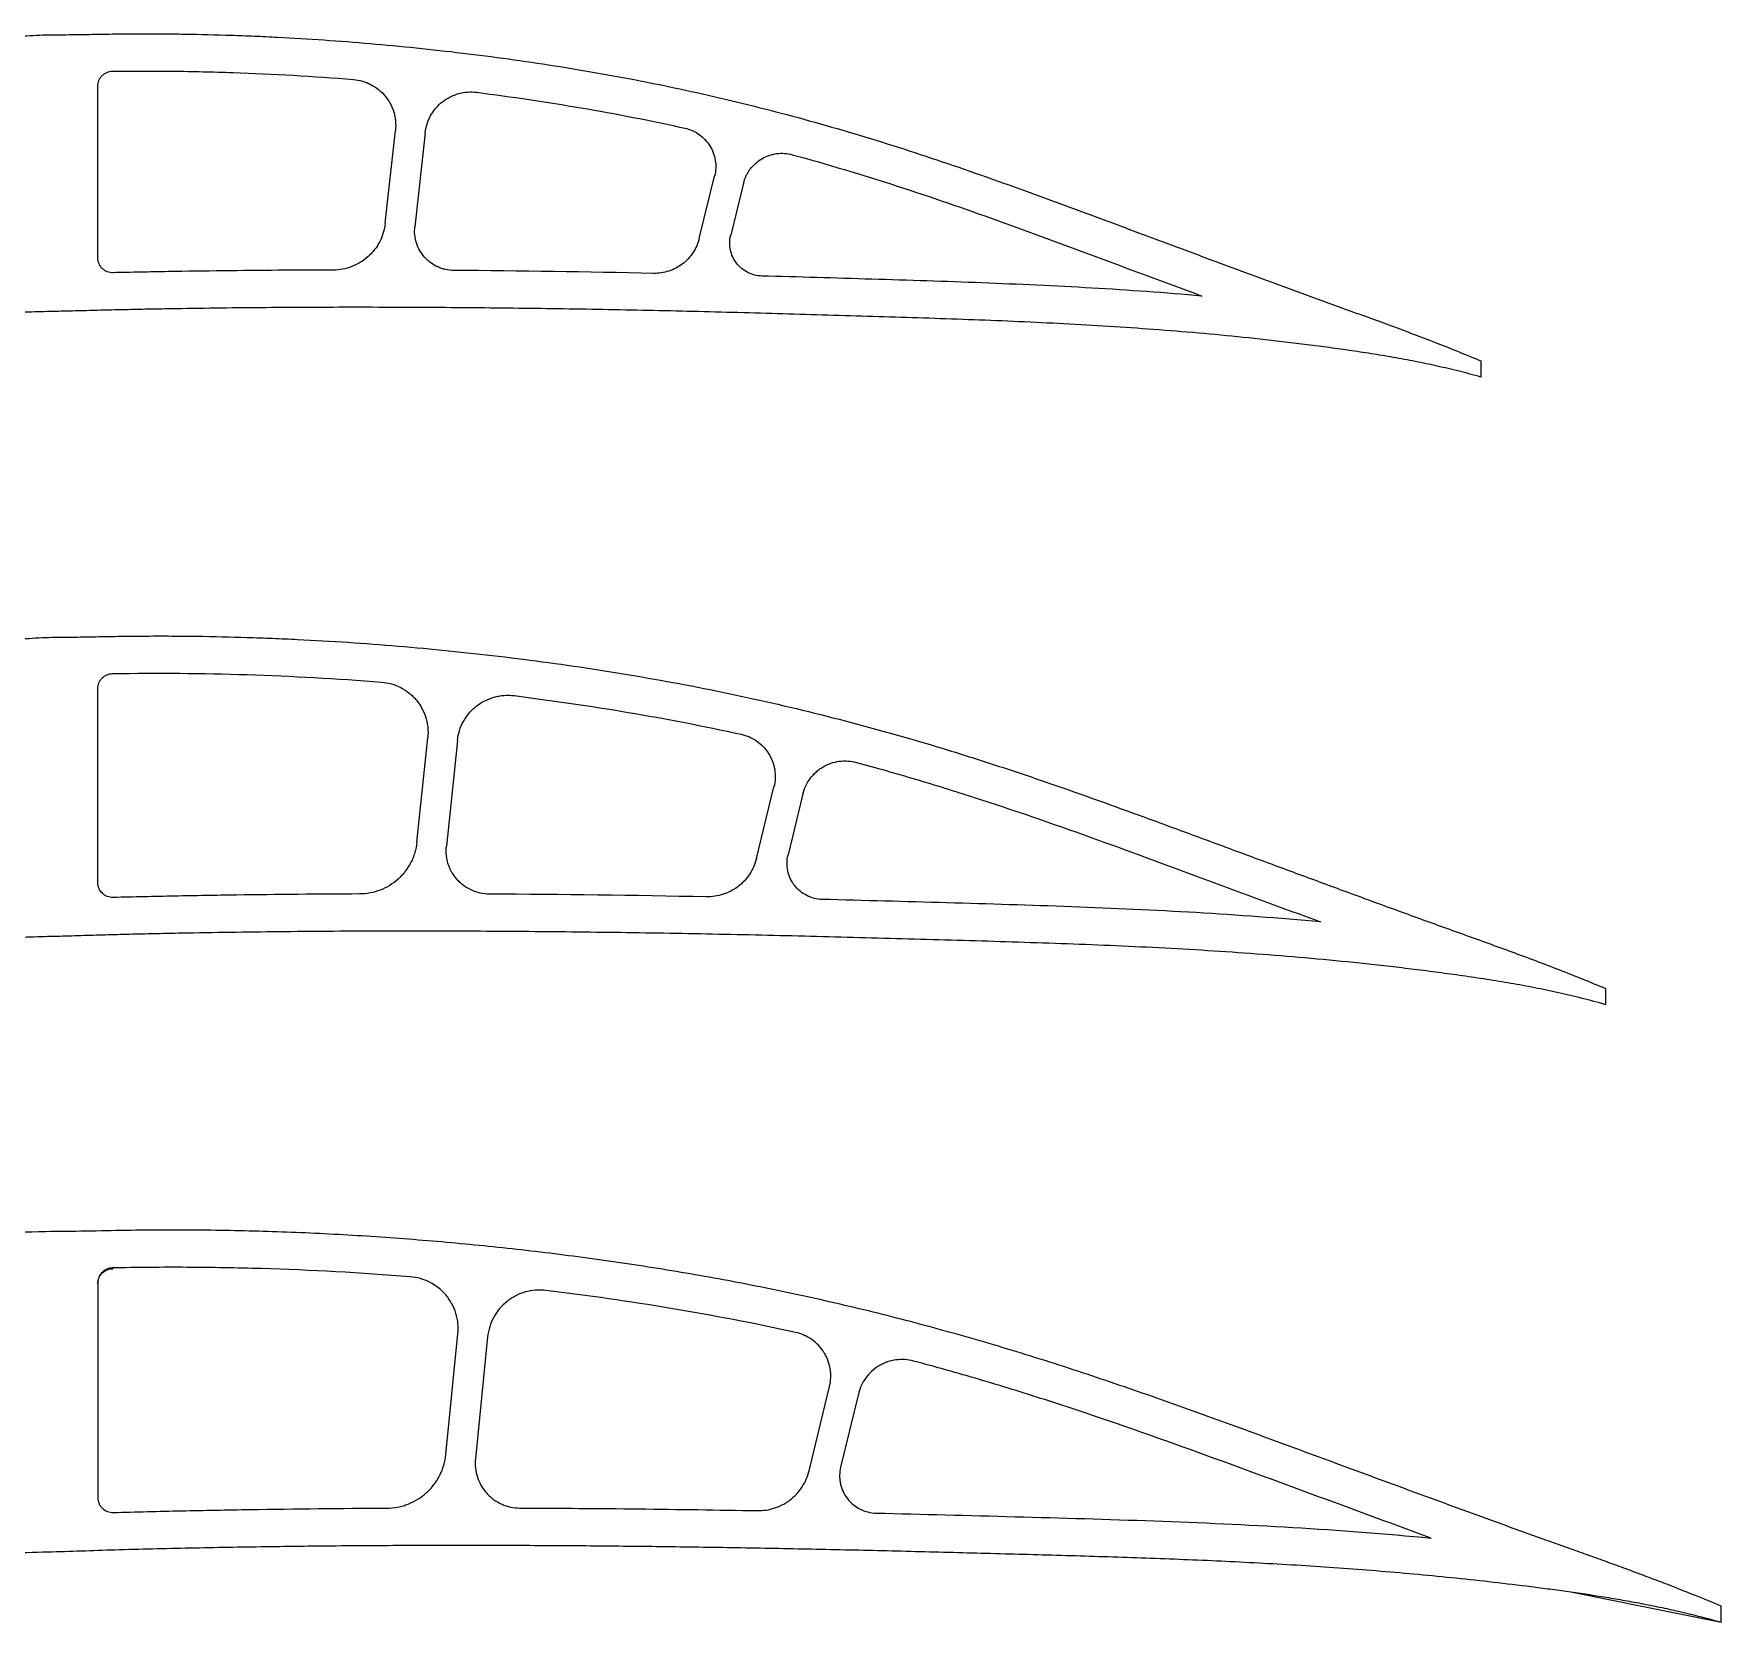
# Model space of a CAD drawing. Header units: millimetres. Extents: x -11497 to 404, y -3854 to 414.
# Drawn here: x -7043.7 to -6817.3, y -287 to -73.8 of the extents above; entities that cross this region are included whole.
import ezdxf

# ---------------------------------------------------------------- set-up
doc = ezdxf.new("R2010")
doc.units = ezdxf.units.MM

msp = doc.modelspace()

# ---------------------------------------------------------------- linework, layer by layer
at = {"color": 7, "linetype": 'Continuous', "lineweight": 25}
for p, q in [((-7035.0659, -103.8542), (-7035.0659, -80.8101)), ((-6996.5131, -99.2178), (-6995.1441, -86.7467)), ((-6991.1538, -87.092), (-6992.5359, -99.6737)), ((-6954.3896, -101.2519), (-6952.3213, -92.8801)), ((-6948.441, -93.8462), (-6950.1642, -100.8274)), ((-6849.5445, -117.681), (-6849.5431, -119.8539)), ((-7035.0659, -187.7033), (-7035.0659, -161.6603)), ((-6992.2697, -182.2929), (-6990.802, -168.2566)), ((-6986.8169, -168.6308), (-6988.302, -182.8275)), ((-6946.7034, -184.4528), (-6944.3527, -174.8443)), ((-6940.4698, -175.802), (-6942.4673, -183.9706)), ((-6832.7879, -201.9239), (-6832.7872, -204.0856)), ((-7035.0659, -241.4169), (-7035.0659, -270.2379)), ((-6988.373, -264.4497), (-6986.7481, -248.2775)), ((-6982.7684, -248.6796), (-6984.4112, -265.031)), ((-6939.6495, -266.6448), (-6936.9057, -255.3417)), ((-6933.0202, -256.2923), (-6935.4104, -266.1386)), ((-6837.2497, -282.9492), (-6817.2725, -286.9702)), ((-6817.2725, -286.9702), (-6817.2725, -284.8189))]:
    msp.add_line(p, q, dxfattribs=at)
for points, knots in [([(-6849.5431, -119.8539), (-6850.5022, -119.5647), (-6852.4449, -119.0695), (-6855.3694, -118.3716), (-6858.3144, -117.7583), (-6861.2719, -117.2081), (-6864.2405, -116.7157), (-6867.2166, -116.2681), (-6870.1983, -115.8544), (-6873.1843, -115.4676), (-6876.174, -115.106), (-6880.1646, -114.6548), (-6885.1609, -114.1505), (-6891.1666, -113.6333), (-6897.1802, -113.1927), (-6903.2004, -112.8263), (-6909.2254, -112.521), (-6915.2539, -112.2656), (-6921.2849, -112.0466), (-6927.3174, -111.8494), (-6935.362, -111.6024), (-6945.4192, -111.3056), (-6957.4892, -110.9963), (-6967.5475, -110.7936), (-6975.593, -110.6696), (-6981.6265, -110.5955), (-6987.6589, -110.5401), (-6993.69, -110.5066), (-6999.7196, -110.4926), (-7005.7473, -110.5011), (-7011.773, -110.5331), (-7017.7963, -110.5909), (-7022.8134, -110.6603), (-7026.8256, -110.7285), (-7029.8339, -110.7889), (-7032.3403, -110.8392), (-7034.3448, -110.8894), (-7036.3489, -110.9402), (-7038.8534, -111.008), (-7040.8569, -111.0523), (-7042.9791, -111.1013), (-7044.6595, -111.1458), (-7046.8994, -111.2111), (-7048.5791, -111.2656), (-7050.2583, -111.3292), (-7051.937, -111.4016), (-7053.6155, -111.4745), (-7055.8532, -111.5714), (-7058.6496, -111.7013), (-7062.0042, -111.8642), (-7065.3578, -112.0345), (-7069.8278, -112.2729), (-7074.2958, -112.5253), (-7078.7619, -112.7937), (-7082.1105, -113.0015), (-7085.4582, -113.2154), (-7088.805, -113.4358), (-7092.1511, -113.6615), (-7095.4965, -113.8908), (-7098.8412, -114.1241), (-7102.1855, -114.3577), (-7105.5298, -114.587), (-7108.8744, -114.8064), (-7112.2197, -115.0108), (-7115.0082, -115.1641), (-7117.2393, -115.2784), (-7118.9128, -115.3605), (-7120.5864, -115.4393), (-7122.2601, -115.5135), (-7123.9342, -115.5771), (-7125.6088, -115.6255), (-7127.2839, -115.6498), (-7128.9592, -115.6474), (-7130.634, -115.6095), (-7132.3078, -115.5394), (-7133.9791, -115.424), (-7135.6471, -115.2697), (-7137.3086, -115.0474), (-7138.6585, -114.6719), (-7139.6747, -114.2053), (-7140.2759, -113.8497), (-7140.7311, -113.5266), (-7141.1703, -113.182), (-7141.5782, -112.8), (-7141.8995, -112.4321), (-7142.0739, -112.2148), (-7142.197, -112.0458), (-7142.3104, -111.8702), (-7142.4114, -111.6871), (-7142.5024, -111.4989), (-7142.5962, -111.3127), (-7142.6818, -111.1231), (-7142.7419, -110.9236), (-7142.7892, -110.7208), (-7142.8246, -110.5149), (-7142.8504, -110.3076), (-7142.8714, -110.0293), (-7142.8757, -109.6798), (-7142.8354, -109.3325), (-7142.7895, -109.0579), (-7142.743, -108.854), (-7142.686, -108.6527), (-7142.5995, -108.3876), (-7142.4718, -108.0629), (-7142.2903, -107.6856), (-7142.022, -107.1959), (-7141.6399, -106.6112), (-7141.1354, -105.9427), (-7140.5961, -105.3015), (-7140.0334, -104.6812), (-7139.4531, -104.0774), (-7138.8633, -103.4826), (-7138.0688, -102.6981), (-7137.0528, -101.7407), (-7135.7988, -100.6299), (-7134.5073, -99.5629), (-7133.1853, -98.5341), (-7131.386, -97.2107), (-7129.0765, -95.6409), (-7126.2281, -93.8757), (-7123.3104, -92.2274), (-7120.3295, -90.696), (-7117.2928, -89.2784), (-7114.209, -87.9658), (-7111.0898, -86.7397), (-7107.9405, -85.5924), (-7104.7654, -84.5178), (-7101.5683, -83.5098), (-7098.3514, -82.5655), (-7095.1183, -81.6768), (-7091.8708, -80.841), (-7088.6099, -80.0574), (-7085.3365, -79.3253), (-7080.9568, -78.4172), (-7075.4565, -77.4042), (-7069.9276, -76.5503), (-7065.4909, -75.9544), (-7062.1572, -75.5518), (-7058.818, -75.1915), (-7055.4744, -74.8664), (-7052.1255, -74.594), (-7048.7746, -74.3374), (-7045.4217, -74.0984), (-7043.1845, -73.9759), (-7042.0659, -73.9295)], [0, 0, 0, 0, 0.00737426, 0.01474851, 0.02212277, 0.02949703, 0.03687129, 0.04424554, 0.0516198, 0.05899406, 0.06636831, 0.07374257, 0.08849108, 0.1032396, 0.11798811, 0.13273663, 0.14748514, 0.16223365, 0.17698217, 0.19173068, 0.2064792, 0.23597622, 0.26547325, 0.29497028, 0.3097188, 0.32446731, 0.33921582, 0.35396434, 0.36871285, 0.38346137, 0.39820988, 0.41295839, 0.42770691, 0.43508116, 0.44245542, 0.44982968, 0.45351681, 0.45720394, 0.46457819, 0.47195245, 0.47195245, 0.48020319, 0.48432856, 0.48845394, 0.49257931, 0.49670468, 0.50083005, 0.50495542, 0.51320616, 0.52145691, 0.52970765, 0.53795839, 0.55445988, 0.56271062, 0.57096137, 0.57921211, 0.58746285, 0.59571359, 0.60396434, 0.61221508, 0.62046582, 0.62871657, 0.63696731, 0.64521805, 0.6534688, 0.65759417, 0.66171954, 0.66584491, 0.66997028, 0.67409565, 0.67822102, 0.6823464, 0.68647177, 0.69059714, 0.69472251, 0.69884788, 0.70297325, 0.70709862, 0.711224, 0.71328668, 0.71534937, 0.71638071, 0.71741205, 0.71947474, 0.72050608, 0.72102175, 0.72153742, 0.7220531, 0.72256877, 0.72308444, 0.72360011, 0.72411578, 0.72463145, 0.72514712, 0.7256628, 0.72617847, 0.72669414, 0.72772548, 0.72875682, 0.7292725, 0.72978817, 0.73030384, 0.73081951, 0.73185085, 0.7328822, 0.73391354, 0.73597622, 0.73803891, 0.7401016, 0.74216428, 0.74422697, 0.74628965, 0.74835234, 0.75247771, 0.75660308, 0.76072845, 0.76485383, 0.7689792, 0.77722994, 0.78548068, 0.79373143, 0.80198217, 0.81023291, 0.81848365, 0.8267344, 0.83498514, 0.84323588, 0.85148663, 0.85973737, 0.86798811, 0.87623886, 0.8844896, 0.89274034, 0.90099108, 0.91749257, 0.93399406, 0.9422448, 0.95049554, 0.95874629, 0.96699703, 0.97524777, 0.98349851, 0.99174926, 1, 1, 1, 1]), ([(-7042.0659, -73.9295), (-7041.0284, -73.9258), (-7038.9537, -73.9072), (-7035.8421, -73.856), (-7032.7305, -73.7989), (-7029.6184, -73.7789), (-7026.5063, -73.7824), (-7022.357, -73.8299), (-7018.2087, -73.932), (-7014.0622, -74.09), (-7009.9172, -74.2833), (-7004.7396, -74.5953), (-6998.5336, -75.0742), (-6992.337, -75.661), (-6986.1507, -76.35), (-6979.9776, -77.1464), (-6973.8192, -78.0518), (-6965.6327, -79.416), (-6955.4541, -81.4291), (-6943.3522, -84.3576), (-6933.3733, -87.1998), (-6925.4629, -89.7103), (-6917.5962, -92.355), (-6909.7862, -95.1622), (-6902.002, -98.0395), (-6896.1699, -100.2136), (-6890.3378, -102.3876), (-6884.5052, -104.5606), (-6878.6689, -106.7232), (-6873.8006, -108.513), (-6869.9026, -109.9353), (-6866.9764, -110.9947), (-6864.051, -112.0563), (-6861.1282, -113.1251), (-6858.2137, -114.2164), (-6855.3078, -115.3306), (-6852.4176, -116.485), (-6850.4966, -117.2691), (-6849.5445, -117.681)], [0, 0, 0, 0, 0.015625, 0.03125, 0.046875, 0.0625, 0.078125, 0.09375, 0.125, 0.140625, 0.15625, 0.1875, 0.21875, 0.25, 0.28125, 0.3125, 0.34375, 0.375, 0.4375, 0.5, 0.5625, 0.59375, 0.625, 0.6875, 0.71875, 0.75, 0.78125, 0.8125, 0.84375, 0.875, 0.890625, 0.90625, 0.921875, 0.9375, 0.953125, 0.96875, 0.984375, 1, 1, 1, 1]), ([(-7035.0659, -80.8101), (-7035.0659, -80.6793), (-7035.0531, -80.5505), (-7035.0033, -80.2973), (-7034.9656, -80.1714), (-7034.867, -79.931), (-7034.8067, -79.817), (-7034.6642, -79.6009), (-7034.5811, -79.4984), (-7034.3996, -79.3142), (-7034.3006, -79.2314), (-7034.0856, -79.0848), (-7033.9707, -79.0219), (-7033.6147, -78.8697), (-7033.3554, -78.814), (-7033.0937, -78.8103)], [0, 0, 0, 0, 0.125, 0.125, 0.25, 0.25, 0.375, 0.375, 0.5, 0.5, 0.625, 0.625, 0.75, 0.75, 1, 1, 1, 1]), ([(-7033.0937, -78.8103), (-7031.7453, -78.7916), (-7030.3972, -78.7834), (-7027.7016, -78.7801), (-7026.354, -78.786), (-7022.3122, -78.8315), (-7019.6187, -78.8938), (-7011.5414, -79.1749), (-7006.1607, -79.4881), (-7000.784, -79.9222)], [0, 0, 0, 0, 0.125, 0.125, 0.25, 0.25, 0.5, 0.5, 1, 1, 1, 1]), ([(-7000.784, -79.9222), (-7000.3703, -79.9556), (-6999.9671, -80.0297), (-6999.3776, -80.1993), (-6999.1836, -80.2656), (-6998.8009, -80.4183), (-6998.6114, -80.5052), (-6998.0634, -80.7906), (-6997.7211, -81.0149), (-6997.0822, -81.5308), (-6996.7847, -81.8249), (-6996.2623, -82.4564), (-6996.0336, -82.7962), (-6995.7407, -83.343), (-6995.652, -83.5308), (-6995.4953, -83.9106), (-6995.3582, -84.2965), (-6995.2599, -84.6944), (-6995.1814, -85.0984), (-6995.1519, -85.3045), (-6995.0953, -85.922), (-6995.0988, -86.3342), (-6995.1441, -86.7468)], [0, 0, 0, 0, 0.125, 0.125, 0.1875, 0.1875, 0.25, 0.25, 0.375, 0.375, 0.5, 0.5, 0.625, 0.625, 0.6875, 0.6875, 0.75, 0.8125, 0.8125, 0.875, 0.875, 1, 1, 1, 1]), ([(-6991.1538, -87.092), (-6991.1087, -86.6822), (-6991.0238, -86.284), (-6990.8393, -85.7034), (-6990.7681, -85.5126), (-6990.6062, -85.1368), (-6990.5149, -84.951), (-6990.217, -84.4142), (-6989.9854, -84.0801), (-6989.4573, -83.4589), (-6989.1579, -83.1706), (-6988.5183, -82.6668), (-6988.1756, -82.4476), (-6987.6266, -82.1693), (-6987.4379, -82.0852), (-6987.0571, -81.9376), (-6986.8639, -81.8736), (-6986.2765, -81.7106), (-6985.8715, -81.64), (-6985.0516, -81.5806), (-6984.6422, -81.5916), (-6984.2332, -81.6438)], [0, 0, 0, 0, 0.125, 0.125, 0.1875, 0.1875, 0.25, 0.25, 0.375, 0.375, 0.5, 0.5, 0.625, 0.625, 0.6875, 0.6875, 0.75, 0.75, 0.875, 0.875, 1, 1, 1, 1]), ([(-6984.2333, -81.6438), (-6979.5466, -82.2413), (-6974.8759, -82.9315), (-6965.5712, -84.5253), (-6960.9373, -85.4293), (-6956.3229, -86.4473)], [0, 0, 0, 0, 0.5, 0.5, 1, 1, 1, 1]), ([(-6956.3229, -86.4473), (-6955.9763, -86.5238), (-6955.6433, -86.6334), (-6955.1633, -86.8454), (-6955.0066, -86.924), (-6954.6999, -87.0976), (-6954.5493, -87.193), (-6954.1177, -87.498), (-6953.8533, -87.7274), (-6953.371, -88.2378), (-6953.1525, -88.5211), (-6952.7817, -89.116), (-6952.6266, -89.4301), (-6952.3787, -90.0922), (-6952.2886, -90.4346), (-6952.1781, -91.1258), (-6952.157, -91.4796), (-6952.1864, -92.1865), (-6952.2361, -92.5355), (-6952.3213, -92.8802)], [0, 0, 0, 0, 0.125, 0.125, 0.1875, 0.1875, 0.25, 0.25, 0.375, 0.375, 0.5, 0.5, 0.625, 0.625, 0.75, 0.75, 0.875, 0.875, 1, 1, 1, 1]), ([(-6948.4409, -93.8463), (-6948.3558, -93.5012), (-6948.2376, -93.1707), (-6948.013, -92.6958), (-6947.9302, -92.541), (-6947.7484, -92.2386), (-6947.6488, -92.0905), (-6947.332, -91.6666), (-6947.0952, -91.4083), (-6946.5711, -90.9394), (-6946.2816, -90.7285), (-6945.676, -90.3737), (-6945.3574, -90.2271), (-6944.6876, -89.9968), (-6944.3428, -89.9159), (-6943.6481, -89.8236), (-6943.2932, -89.8118), (-6942.5867, -89.8592), (-6942.2386, -89.9178), (-6941.8957, -90.0115)], [0, 0, 0, 0, 0.125, 0.125, 0.1875, 0.1875, 0.25, 0.25, 0.375, 0.375, 0.5, 0.5, 0.625, 0.625, 0.75, 0.75, 0.875, 0.875, 1, 1, 1, 1]), ([(-6941.8958, -90.0115), (-6937.2137, -91.291), (-6932.5705, -92.6828), (-6923.3532, -95.6664), (-6918.7778, -97.2542), (-6909.6617, -100.5304), (-6905.1202, -102.216), (-6896.0406, -105.5976), (-6891.5023, -107.2927), (-6886.9615, -108.9808)], [0, 0, 0, 0, 0.25, 0.25, 0.5, 0.5, 0.75, 0.75, 1, 1, 1, 1]), ([(-6996.5131, -99.2178), (-6996.5603, -99.6479), (-6996.646, -100.0668), (-6996.8911, -100.8832), (-6997.0514, -101.2827), (-6997.4453, -102.0504), (-6997.6745, -102.4111), (-6998.0651, -102.9182), (-6998.2031, -103.0816), (-6998.4951, -103.3969), (-6998.6499, -103.5492), (-6999.1295, -103.98), (-6999.4718, -104.235), (-7000.2003, -104.6816), (-7000.5909, -104.8745), (-7001.3908, -105.182), (-7001.8012, -105.2983), (-7002.6427, -105.4561), (-7003.0758, -105.4972), (-7003.5085, -105.498)], [0, 0, 0, 0, 0.125, 0.125, 0.25, 0.25, 0.375, 0.375, 0.4375, 0.4375, 0.5, 0.5, 0.625, 0.625, 0.75, 0.75, 0.875, 0.875, 1, 1, 1, 1]), ([(-6987.3106, -105.5451), (-6987.6831, -105.5423), (-6988.0485, -105.5007), (-6988.5864, -105.3825), (-6988.764, -105.3338), (-6989.1157, -105.217), (-6989.2896, -105.1489), (-6989.7937, -104.9204), (-6990.1107, -104.7349), (-6990.5573, -104.4067), (-6990.702, -104.2881), (-6990.9754, -104.039), (-6991.1048, -103.9081), (-6991.4712, -103.4967), (-6991.688, -103.1956), (-6992.0559, -102.5509), (-6992.2035, -102.2143), (-6992.4279, -101.5134), (-6992.5044, -101.1456), (-6992.5779, -100.4124), (-6992.5766, -100.044), (-6992.536, -99.6737)], [0, 0, 0, 0, 0.125, 0.125, 0.1875, 0.1875, 0.25, 0.25, 0.375, 0.375, 0.4375, 0.4375, 0.5, 0.5, 0.625, 0.625, 0.75, 0.75, 0.875, 0.875, 1, 1, 1, 1]), ([(-6954.3897, -101.2519), (-6954.5578, -101.9323), (-6954.8339, -102.5651), (-6955.4091, -103.4431), (-6955.624, -103.7169), (-6956.0946, -104.223), (-6956.3508, -104.4562), (-6957.1846, -105.094), (-6957.798, -105.4167), (-6959.1286, -105.8513), (-6959.8146, -105.9531), (-6960.5154, -105.938)], [0, 0, 0, 0, 0.25, 0.25, 0.375, 0.375, 0.5, 0.5, 0.75, 0.75, 1, 1, 1, 1]), ([(-6945.9914, -106.2949), (-6946.3228, -106.2858), (-6946.6468, -106.2402), (-6947.2805, -106.0787), (-6947.5935, -105.9605), (-6948.1769, -105.6623), (-6948.4501, -105.4823), (-6948.9581, -105.0589), (-6949.1857, -104.821), (-6949.5832, -104.3015), (-6949.7556, -104.015), (-6950.0286, -103.419), (-6950.1311, -103.1085), (-6950.2666, -102.4618), (-6950.2974, -102.1333), (-6950.2862, -101.4794), (-6950.2437, -101.1493), (-6950.1642, -100.8274)], [0, 0, 0, 0, 0.125, 0.125, 0.25, 0.25, 0.375, 0.375, 0.5, 0.5, 0.625, 0.625, 0.75, 0.75, 0.875, 0.875, 1, 1, 1, 1]), ([(-7033.0188, -105.8541), (-7033.1529, -105.8573), (-7033.2849, -105.8471), (-7033.5453, -105.8009), (-7033.675, -105.7643), (-7033.9223, -105.6669), (-7034.0399, -105.6065), (-7034.2628, -105.4624), (-7034.3683, -105.3781), (-7034.6523, -105.1008), (-7034.8057, -104.8757), (-7034.9598, -104.5104), (-7034.9995, -104.3823), (-7035.0525, -104.1207), (-7035.0659, -103.9883), (-7035.0659, -103.8542)], [0, 0, 0, 0, 0.125, 0.125, 0.25, 0.25, 0.375, 0.375, 0.5, 0.5, 0.75, 0.75, 0.875, 0.875, 1, 1, 1, 1]), ([(-7003.5084, -105.498), (-7008.4275, -105.5074), (-7013.3462, -105.5401), (-7020.7238, -105.6287), (-7023.1829, -105.6642), (-7026.8715, -105.7281), (-7028.101, -105.752), (-7030.5599, -105.8012), (-7031.7894, -105.8252), (-7033.0188, -105.8541)], [0, 0, 0, 0, 0.5, 0.5, 0.75, 0.75, 0.875, 0.875, 1, 1, 1, 1]), ([(-6886.9615, -108.9808), (-6891.8706, -108.5481), (-6896.7836, -108.1976), (-6906.616, -107.6286), (-6911.5353, -107.4077), (-6921.3772, -107.0336), (-6926.2996, -106.8774), (-6936.145, -106.5758), (-6941.068, -106.4295), (-6945.9914, -106.2949)], [0, 0, 0, 0, 0.25, 0.25, 0.5, 0.5, 0.75, 0.75, 1, 1, 1, 1]), ([(-6832.7872, -204.0856), (-6833.8267, -203.7677), (-6835.9354, -203.2323), (-6839.1089, -202.4736), (-6842.3061, -201.811), (-6845.5176, -201.2181), (-6848.7417, -200.6896), (-6851.9745, -200.2107), (-6855.2137, -199.7687), (-6858.4577, -199.3556), (-6861.7061, -198.9695), (-6866.0425, -198.4876), (-6871.4722, -197.9496), (-6877.9999, -197.3984), (-6884.5372, -196.9306), (-6891.0826, -196.544), (-6897.6339, -196.2242), (-6904.1898, -195.9593), (-6910.7489, -195.7342), (-6917.3101, -195.5327), (-6926.0603, -195.2821), (-6937.0002, -194.9808), (-6950.1294, -194.6703), (-6961.0693, -194.4717), (-6969.8191, -194.3544), (-6976.3799, -194.2872), (-6982.9388, -194.2405), (-6989.4954, -194.2171), (-6996.0493, -194.2154), (-7002.6001, -194.238), (-7009.1472, -194.2864), (-7015.6903, -194.3623), (-7021.1392, -194.4491), (-7025.4958, -194.5323), (-7028.7619, -194.6054), (-7031.4827, -194.6638), (-7033.6584, -194.7239), (-7035.8335, -194.7886), (-7038.5512, -194.8771), (-7040.7252, -194.9315), (-7043.0278, -194.9871), (-7044.8509, -195.0432), (-7047.2809, -195.1239), (-7049.1029, -195.1885), (-7050.9245, -195.2587), (-7052.7455, -195.3343), (-7054.5661, -195.4114), (-7056.9932, -195.5158), (-7060.0259, -195.6535), (-7063.6636, -195.8271), (-7067.2998, -196.0092), (-7072.146, -196.2635), (-7076.9894, -196.5332), (-7081.8299, -196.8198), (-7085.459, -197.0419), (-7089.0868, -197.2706), (-7092.7133, -197.5065), (-7096.3387, -197.7478), (-7099.9631, -197.9928), (-7103.5866, -198.2425), (-7107.2093, -198.4924), (-7110.8319, -198.7375), (-7114.4546, -198.9718), (-7118.0778, -199.1901), (-7121.0978, -199.3537), (-7123.514, -199.4754), (-7125.3263, -199.5627), (-7127.1387, -199.6463), (-7128.9512, -199.7253), (-7130.764, -199.7928), (-7132.5774, -199.8436), (-7134.3912, -199.8699), (-7136.2052, -199.8663), (-7138.0187, -199.8255), (-7139.8309, -199.7488), (-7141.6407, -199.6249), (-7143.4465, -199.4568), (-7145.2463, -199.2228), (-7146.711, -198.8282), (-7147.8171, -198.3349), (-7148.4712, -197.9554), (-7148.9686, -197.6116), (-7149.448, -197.2432), (-7149.8953, -196.8355), (-7150.2495, -196.4424), (-7150.4431, -196.2108), (-7150.5803, -196.0304), (-7150.7071, -195.8427), (-7150.8202, -195.6463), (-7150.9228, -195.4443), (-7151.0307, -195.2457), (-7151.1319, -195.0436), (-7151.2057, -194.8296), (-7151.2642, -194.6112), (-7151.3083, -194.389), (-7151.341, -194.165), (-7151.3678, -193.8639), (-7151.3715, -193.4854), (-7151.3261, -193.1095), (-7151.2693, -192.813), (-7151.2147, -192.5931), (-7151.1497, -192.376), (-7151.0514, -192.0903), (-7150.9078, -191.7408), (-7150.7075, -191.334), (-7150.4115, -190.8067), (-7149.9937, -190.1764), (-7149.4435, -189.4555), (-7148.8567, -188.7637), (-7148.2453, -188.0941), (-7147.616, -187.4413), (-7146.9761, -186.7987), (-7146.1147, -185.9504), (-7145.0131, -184.9155), (-7143.6534, -183.7152), (-7142.2536, -182.5616), (-7140.8207, -181.4497), (-7138.8706, -180.0193), (-7136.3685, -178.3217), (-7133.2821, -176.4141), (-7130.1217, -174.6312), (-7126.8924, -172.9759), (-7123.6031, -171.4427), (-7120.2629, -170.0231), (-7116.8838, -168.6981), (-7113.4727, -167.4566), (-7110.033, -166.2951), (-7106.5696, -165.2047), (-7103.0845, -164.1837), (-7099.5818, -163.2227), (-7096.0632, -162.3189), (-7092.5298, -161.4716), (-7088.9827, -160.68), (-7084.2365, -159.698), (-7078.2752, -158.6023), (-7072.2817, -157.6793), (-7067.4716, -157.0352), (-7063.8569, -156.5996), (-7060.2359, -156.2106), (-7056.6098, -155.8587), (-7052.9773, -155.5659), (-7049.3423, -155.2894), (-7045.7057, -155.0174), (-7043.2794, -154.8582), (-7042.0659, -154.7886)], [0, 0, 0, 0, 0.00737426, 0.01474851, 0.02212277, 0.02949703, 0.03687129, 0.04424554, 0.0516198, 0.05899406, 0.06636831, 0.07374257, 0.08849108, 0.1032396, 0.11798811, 0.13273663, 0.14748514, 0.16223365, 0.17698217, 0.19173068, 0.2064792, 0.23597622, 0.26547325, 0.29497028, 0.3097188, 0.32446731, 0.33921582, 0.35396434, 0.36871285, 0.38346137, 0.39820988, 0.41295839, 0.42770691, 0.43508116, 0.44245542, 0.44982968, 0.45351681, 0.45720394, 0.46457819, 0.47195245, 0.47195245, 0.48020319, 0.48432856, 0.48845394, 0.49257931, 0.49670468, 0.50083005, 0.50495542, 0.51320616, 0.52145691, 0.52970765, 0.53795839, 0.55445988, 0.56271062, 0.57096137, 0.57921211, 0.58746285, 0.59571359, 0.60396434, 0.61221508, 0.62046582, 0.62871657, 0.63696731, 0.64521805, 0.6534688, 0.65759417, 0.66171954, 0.66584491, 0.66997028, 0.67409565, 0.67822102, 0.6823464, 0.68647177, 0.69059714, 0.69472251, 0.69884788, 0.70297325, 0.70709862, 0.711224, 0.71328668, 0.71534937, 0.71638071, 0.71741205, 0.71947474, 0.72050608, 0.72102175, 0.72153742, 0.7220531, 0.72256877, 0.72308444, 0.72360011, 0.72411578, 0.72463145, 0.72514712, 0.7256628, 0.72617847, 0.72669414, 0.72772548, 0.72875682, 0.7292725, 0.72978817, 0.73030384, 0.73081951, 0.73185085, 0.7328822, 0.73391354, 0.73597622, 0.73803891, 0.7401016, 0.74216428, 0.74422697, 0.74628965, 0.74835234, 0.75247771, 0.75660308, 0.76072845, 0.76485383, 0.7689792, 0.77722994, 0.78548068, 0.79373143, 0.80198217, 0.81023291, 0.81848365, 0.8267344, 0.83498514, 0.84323588, 0.85148663, 0.85973737, 0.86798811, 0.87623886, 0.8844896, 0.89274034, 0.90099108, 0.91749257, 0.93399406, 0.9422448, 0.95049554, 0.95874629, 0.96699703, 0.97524777, 0.98349851, 0.99174926, 1, 1, 1, 1]), ([(-7042.0659, -154.7886), (-7040.9386, -154.7871), (-7038.6843, -154.7655), (-7035.3035, -154.7018), (-7031.9226, -154.6348), (-7028.5412, -154.6049), (-7025.1597, -154.6026), (-7020.6511, -154.6439), (-7016.1435, -154.7463), (-7011.6377, -154.908), (-7007.1335, -155.1089), (-7001.507, -155.4365), (-6994.7627, -155.9432), (-6988.0284, -156.5673), (-6981.3051, -157.3019), (-6974.5959, -158.154), (-6967.9026, -159.1248), (-6959.0044, -160.589), (-6947.9404, -162.7547), (-6934.7847, -165.9111), (-6923.936, -168.9783), (-6915.3357, -171.6897), (-6906.7823, -174.5464), (-6898.2902, -177.5797), (-6889.8261, -180.6897), (-6883.4845, -183.0394), (-6877.1429, -185.3892), (-6870.8009, -187.738), (-6864.4546, -190.0749), (-6859.1608, -192.0086), (-6854.922, -193.5446), (-6851.7396, -194.6879), (-6848.5586, -195.8347), (-6845.3803, -196.9895), (-6842.2115, -198.1696), (-6839.052, -199.3749), (-6835.9108, -200.6269), (-6833.8221, -201.4755), (-6832.7879, -201.9239)], [0, 0, 0, 0, 0.015625, 0.03125, 0.046875, 0.0625, 0.078125, 0.09375, 0.125, 0.140625, 0.15625, 0.1875, 0.21875, 0.25, 0.28125, 0.3125, 0.34375, 0.375, 0.4375, 0.5, 0.5625, 0.59375, 0.625, 0.6875, 0.71875, 0.75, 0.78125, 0.8125, 0.84375, 0.875, 0.890625, 0.90625, 0.921875, 0.9375, 0.953125, 0.96875, 0.984375, 1, 1, 1, 1]), ([(-7035.0659, -161.6603), (-7035.0659, -161.5297), (-7035.0532, -161.4013), (-7035.0036, -161.1486), (-7034.9661, -161.0231), (-7034.8679, -160.7832), (-7034.8079, -160.6693), (-7034.666, -160.4536), (-7034.5833, -160.3512), (-7034.4026, -160.167), (-7034.304, -160.0842), (-7034.0899, -159.9375), (-7033.9754, -159.8744), (-7033.6207, -159.7216), (-7033.3622, -159.6652), (-7033.1011, -159.6606)], [0, 0, 0, 0, 0.125, 0.125, 0.25, 0.25, 0.375, 0.375, 0.5, 0.5, 0.625, 0.625, 0.75, 0.75, 1, 1, 1, 1]), ([(-6997.0103, -160.7963), (-6996.5571, -160.8321), (-6996.1145, -160.9125), (-6995.2502, -161.1595), (-6994.8244, -161.3286), (-6994.0256, -161.7425), (-6993.6499, -161.9871), (-6993.1223, -162.4109), (-6992.9517, -162.5626), (-6992.6296, -162.8793), (-6992.4775, -163.0446), (-6992.0472, -163.5615), (-6991.7943, -163.9344), (-6991.3628, -164.7336), (-6991.1903, -165.1483), (-6990.9942, -165.7919), (-6990.9393, -166.01), (-6990.8511, -166.4538), (-6990.818, -166.6794), (-6990.7531, -167.3536), (-6990.7547, -167.8045), (-6990.802, -168.2567)], [0, 0, 0, 0, 0.125, 0.125, 0.25, 0.25, 0.375, 0.375, 0.4375, 0.4375, 0.5, 0.5, 0.625, 0.625, 0.75, 0.75, 0.8125, 0.8125, 0.875, 0.875, 1, 1, 1, 1]), ([(-6986.8169, -168.6309), (-6986.7698, -168.1799), (-6986.6785, -167.7407), (-6986.4108, -166.8852), (-6986.2317, -166.4649), (-6985.7994, -165.6787), (-6985.5464, -165.3101), (-6985.1112, -164.7944), (-6984.9558, -164.628), (-6984.6324, -164.3144), (-6984.4639, -164.1666), (-6983.9384, -163.7498), (-6983.5611, -163.5065), (-6982.7541, -163.0945), (-6982.3367, -162.9319), (-6981.6908, -162.7506), (-6981.4721, -162.7007), (-6981.0279, -162.6225), (-6980.8023, -162.5943), (-6980.1284, -162.544), (-6979.6788, -162.5549), (-6979.2289, -162.6113)], [0, 0, 0, 0, 0.125, 0.125, 0.25, 0.25, 0.375, 0.375, 0.4375, 0.4375, 0.5, 0.5, 0.625, 0.625, 0.75, 0.75, 0.8125, 0.8125, 0.875, 0.875, 1, 1, 1, 1]), ([(-6979.229, -162.6113), (-6974.1133, -163.2522), (-6969.0148, -163.9948), (-6958.8575, -165.7128), (-6953.7988, -166.6894), (-6948.7614, -167.7907)], [0, 0, 0, 0, 0.5, 0.5, 1, 1, 1, 1]), ([(-6948.7614, -167.7907), (-6948.3808, -167.8739), (-6948.0144, -167.9937), (-6947.3091, -168.3036), (-6946.9671, -168.4966), (-6946.3368, -168.9405), (-6946.0461, -169.1916), (-6945.6471, -169.6125), (-6945.5197, -169.761), (-6945.2828, -170.0671), (-6945.1727, -170.2251), (-6944.867, -170.7136), (-6944.6953, -171.0593), (-6944.4212, -171.788), (-6944.3226, -172.16), (-6944.1998, -172.9189), (-6944.1759, -173.3098), (-6944.2066, -174.0832), (-6944.2602, -174.4659), (-6944.3528, -174.8444)], [0, 0, 0, 0, 0.125, 0.125, 0.25, 0.25, 0.375, 0.375, 0.4375, 0.4375, 0.5, 0.5, 0.625, 0.625, 0.75, 0.75, 0.875, 0.875, 1, 1, 1, 1]), ([(-6940.4698, -175.8021), (-6940.3772, -175.4231), (-6940.2481, -175.0595), (-6939.9198, -174.3617), (-6939.7178, -174.0245), (-6939.2568, -173.4055), (-6938.9977, -173.1213), (-6938.5657, -172.7333), (-6938.4136, -172.6099), (-6938.1009, -172.3811), (-6937.9398, -172.2753), (-6937.4426, -171.9825), (-6937.0917, -171.8199), (-6936.3555, -171.5652), (-6935.9807, -171.4765), (-6935.2179, -171.3733), (-6934.826, -171.3594), (-6934.053, -171.4096), (-6933.6714, -171.4727), (-6933.2949, -171.5745)], [0, 0, 0, 0, 0.125, 0.125, 0.25, 0.25, 0.375, 0.375, 0.4375, 0.4375, 0.5, 0.5, 0.625, 0.625, 0.75, 0.75, 0.875, 0.875, 1, 1, 1, 1]), ([(-6933.2949, -171.5745), (-6930.6403, -172.2925), (-6927.9967, -173.0428), (-6922.7316, -174.6074), (-6920.1103, -175.4226), (-6912.2752, -177.9517), (-6907.0903, -179.7497), (-6896.7586, -183.4564), (-6891.6106, -185.362), (-6881.3157, -189.1759), (-6876.1695, -191.0866), (-6871.0193, -192.9857)], [0, 0, 0, 0, 0.125, 0.125, 0.25, 0.25, 0.5, 0.5, 0.75, 0.75, 1, 1, 1, 1]), ([(-6992.2697, -182.2928), (-6992.3192, -182.7661), (-6992.4113, -183.2281), (-6992.6109, -183.9045), (-6992.6878, -184.1273), (-6992.8626, -184.567), (-6992.9609, -184.7847), (-6993.2821, -185.4164), (-6993.5321, -185.8136), (-6994.103, -186.5608), (-6994.4276, -186.9136), (-6995.1265, -187.5454), (-6995.5017, -187.8271), (-6996.3036, -188.3221), (-6996.7328, -188.5354), (-6997.6094, -188.8752), (-6998.0606, -189.0046), (-6998.9893, -189.181), (-6999.4653, -189.227), (-6999.9412, -189.2288)], [0, 0, 0, 0, 0.125, 0.125, 0.1875, 0.1875, 0.25, 0.25, 0.375, 0.375, 0.5, 0.5, 0.625, 0.625, 0.75, 0.75, 0.875, 0.875, 1, 1, 1, 1]), ([(-6982.5496, -189.2453), (-6982.9578, -189.2431), (-6983.3591, -189.1983), (-6984.1482, -189.0267), (-6984.5391, -188.8976), (-6985.2746, -188.5662), (-6985.6228, -188.3638), (-6986.1151, -188.0038), (-6986.2735, -187.8747), (-6986.573, -187.6033), (-6986.8569, -187.3177), (-6987.1102, -187.0038), (-6987.3479, -186.6756), (-6987.4593, -186.5034), (-6987.7621, -185.9766), (-6987.9253, -185.6087), (-6988.1124, -185.0319), (-6988.1653, -184.8343), (-6988.2495, -184.4367), (-6988.2809, -184.2373), (-6988.3439, -183.6367), (-6988.3445, -183.2335), (-6988.302, -182.8275)], [0, 0, 0, 0, 0.125, 0.125, 0.25, 0.25, 0.375, 0.375, 0.4375, 0.4375, 0.5, 0.5625, 0.5625, 0.625, 0.625, 0.75, 0.75, 0.8125, 0.8125, 0.875, 0.875, 1, 1, 1, 1]), ([(-6946.7034, -184.4527), (-6946.7949, -184.8267), (-6946.9169, -185.1879), (-6947.2194, -185.8855), (-6947.4013, -186.224), (-6947.8209, -186.8662), (-6948.0552, -187.1657), (-6948.5713, -187.7225), (-6948.855, -187.9815), (-6949.4637, -188.4482), (-6949.784, -188.6531), (-6950.4554, -189.0076), (-6950.8091, -189.158), (-6951.902, -189.5162), (-6952.651, -189.6289), (-6953.4208, -189.6139)], [0, 0, 0, 0, 0.125, 0.125, 0.25, 0.25, 0.375, 0.375, 0.5, 0.5, 0.625, 0.625, 0.75, 0.75, 1, 1, 1, 1]), ([(-6937.8734, -189.9646), (-6938.2371, -189.9554), (-6938.5934, -189.906), (-6939.2917, -189.7292), (-6939.635, -189.6001), (-6940.2748, -189.2745), (-6940.577, -189.0761), (-6941.1351, -188.6123), (-6941.3838, -188.3534), (-6941.8219, -187.7831), (-6942.0116, -187.4688), (-6942.312, -186.8166), (-6942.4259, -186.4744), (-6942.5762, -185.7636), (-6942.6104, -185.4062), (-6942.5998, -184.6874), (-6942.5537, -184.324), (-6942.4673, -183.9706)], [0, 0, 0, 0, 0.125, 0.125, 0.25, 0.25, 0.375, 0.375, 0.5, 0.5, 0.625, 0.625, 0.75, 0.75, 0.875, 0.875, 1, 1, 1, 1]), ([(-7033.011, -189.7031), (-7033.1454, -189.7068), (-7033.2778, -189.697), (-7033.539, -189.6516), (-7033.6691, -189.6153), (-7033.9173, -189.5184), (-7034.0353, -189.4582), (-7034.2592, -189.3142), (-7034.3651, -189.23), (-7034.6503, -188.9526), (-7034.8044, -188.7272), (-7034.9593, -188.3611), (-7034.9992, -188.2326), (-7035.0525, -187.9704), (-7035.0659, -187.8377), (-7035.0659, -187.7033)], [0, 0, 0, 0, 0.125, 0.125, 0.25, 0.25, 0.375, 0.375, 0.5, 0.5, 0.75, 0.75, 0.875, 0.875, 1, 1, 1, 1]), ([(-6999.9411, -189.2288), (-7005.4536, -189.2499), (-7010.9657, -189.2979), (-7019.2332, -189.4156), (-7021.9889, -189.4617), (-7026.1224, -189.544), (-7027.5001, -189.5748), (-7030.2556, -189.6352), (-7031.6334, -189.6653), (-7033.011, -189.7031)], [0, 0, 0, 0, 0.5, 0.5, 0.75, 0.75, 0.875, 0.875, 1, 1, 1, 1]), ([(-6871.0193, -192.9857), (-6876.5785, -192.4756), (-6882.1423, -192.0656), (-6893.2774, -191.4084), (-6898.8487, -191.1592), (-6909.9953, -190.7469), (-6915.5705, -190.5801), (-6926.7214, -190.2604), (-6932.2971, -190.1056), (-6937.8734, -189.9646)], [0, 0, 0, 0, 0.25, 0.25, 0.5, 0.5, 0.75, 0.75, 1, 1, 1, 1]), ([(-7042.0659, -234.5505), (-7044.4809, -234.6084), (-7048.9481, -234.7155), (-7053.3881, -235.215), (-7055.4277, -235.4445)], [0, 0, 0, 0, 0.540625407, 1, 1, 1, 1]), ([(-6817.2725, -284.8189), (-6818.4085, -284.3254), (-6820.3913, -283.5249), (-6823.1993, -282.4029), (-6825.6916, -281.4426), (-6828.1772, -280.5046), (-6830.6693, -279.5847), (-6833.166, -278.6768), (-6835.6662, -277.7791), (-6838.1674, -276.8823), (-6841.5037, -275.6909), (-6845.6685, -274.1885), (-6850.6602, -272.3734), (-6855.648, -270.5509), (-6860.6313, -268.7171), (-6865.6142, -266.8814), (-6870.5972, -265.0426), (-6875.5732, -263.2087), (-6880.5423, -261.3807), (-6885.5071, -259.5701), (-6890.4796, -257.783), (-6895.4622, -256.0271), (-6900.4605, -254.3153), (-6905.4765, -252.6544), (-6910.4776, -251.067), (-6915.4639, -249.5589), (-6920.4345, -248.1329), (-6925.4241, -246.7765), (-6930.4329, -245.4931), (-6935.4597, -244.282), (-6940.5043, -243.1434), (-6945.5385, -242.0875), (-6950.5597, -241.1104), (-6955.5657, -240.2114), (-6960.5832, -239.3838), (-6965.6111, -238.6217), (-6970.6493, -237.9264), (-6975.6965, -237.2929), (-6980.7415, -236.7228), (-6985.7822, -236.2131), (-6990.8174, -235.763), (-6995.8565, -235.3726), (-7000.8992, -235.0441), (-7005.9457, -234.7739), (-7010.996, -234.568), (-7016.0518, -234.4239), (-7021.1109, -234.3399), (-7026.1728, -234.3246), (-7033.158, -234.388), (-7038.4542, -234.5521), (-7042.0659, -234.5505)], [0, 0, 0, 0, 0.01598777, 0.02760342, 0.03903768, 0.05046865, 0.06190106, 0.07333252, 0.08476444, 0.09619655, 0.10763556, 0.13049922, 0.1533554, 0.17620712, 0.19905446, 0.22190714, 0.24476251, 0.26762472, 0.29037137, 0.31311579, 0.33584914, 0.35858632, 0.38131738, 0.40405505, 0.42679851, 0.44905399, 0.47130481, 0.49355542, 0.5158042, 0.5380558, 0.56030563, 0.58256543, 0.60445808, 0.62634262, 0.64822472, 0.67010638, 0.69199188, 0.71388181, 0.73577561, 0.75753483, 0.77928785, 0.80103746, 0.82278231, 0.84452564, 0.86627906, 0.888033, 0.90982087, 0.93159916, 0.95337978, 1, 1, 1, 1]), ([(-7064.6616, -236.4583), (-7065.3625, -236.5362), (-7067.7597, -236.8109), (-7071.8473, -237.3299), (-7076.917, -238.0618), (-7081.9727, -238.8848), (-7086.19, -239.6566), (-7089.5768, -240.3245), (-7092.1379, -240.8598), (-7094.6933, -241.4187), (-7097.2422, -242.0062), (-7099.785, -242.6201), (-7102.3218, -243.2615), (-7104.8742, -243.9373), (-7107.4417, -244.6469), (-7110.0222, -245.3948), (-7112.5929, -246.1752), (-7115.1517, -246.9935), (-7117.6994, -247.8469), (-7120.2341, -248.741), (-7122.3496, -249.5284), (-7124.0537, -250.1858), (-7125.3499, -250.7019), (-7126.6415, -251.2291), (-7127.926, -251.772), (-7129.2043, -252.3266), (-7130.4746, -252.8977), (-7131.7571, -253.4945), (-7133.0525, -254.1163), (-7134.3577, -254.7686), (-7135.6556, -255.437), (-7136.943, -256.1277), (-7138.2235, -256.8376), (-7139.4958, -257.5696), (-7140.7958, -258.3432), (-7142.1208, -259.1601), (-7143.4663, -260.0227), (-7144.7946, -260.9071), (-7146.0998, -261.8135), (-7147.3786, -262.7373), (-7148.6242, -263.6799), (-7149.682, -264.5159), (-7150.5602, -265.2416), (-7151.2766, -265.8485), (-7151.9853, -266.4739), (-7152.6961, -267.1169), (-7153.4116, -267.7872), (-7154.1378, -268.4882), (-7154.9601, -269.3061), (-7155.8761, -270.2406), (-7156.8391, -271.3075), (-7157.7228, -272.4148), (-7158.4636, -273.5543), (-7159.0033, -274.7151), (-7159.2837, -275.9007), (-7159.2004, -276.937), (-7158.9858, -277.606), (-7158.7279, -278.0422), (-7158.4897, -278.5172), (-7158.0144, -279.0995), (-7157.4304, -279.7006), (-7156.7686, -280.2441), (-7156.0595, -280.7276), (-7155.3449, -281.1244), (-7154.6411, -281.4368), (-7153.9594, -281.679), (-7153.2719, -281.8703), (-7152.58, -282.0212), (-7151.8839, -282.1378), (-7151.185, -282.2326), (-7150.3005, -282.3314), (-7149.2302, -282.4339), (-7147.9732, -282.5346), (-7146.7127, -282.6125), (-7145.4498, -282.67), (-7144.1854, -282.7121), (-7142.9199, -282.7343), (-7141.6536, -282.7436), (-7140.3872, -282.7348), (-7139.1212, -282.7154), (-7137.8563, -282.6843), (-7136.592, -282.6443), (-7135.3278, -282.5971), (-7134.0637, -282.5455), (-7132.7989, -282.4893), (-7131.5337, -282.4314), (-7130.2676, -282.3735), (-7129.0019, -282.3112), (-7127.736, -282.2488), (-7126.4704, -282.1845), (-7125.2045, -282.1164), (-7123.5154, -282.0238), (-7121.4037, -281.9022), (-7118.8698, -281.746), (-7116.3368, -281.5853), (-7113.8041, -281.417), (-7111.2719, -281.2469), (-7108.7392, -281.0744), (-7106.2063, -280.9003), (-7103.6729, -280.7299), (-7101.1398, -280.5587), (-7098.6068, -280.3923), (-7096.0741, -280.2253), (-7093.5411, -280.0622), (-7091.0075, -279.9019), (-7087.6308, -279.6925), (-7083.4109, -279.4383), (-7078.3482, -279.1475), (-7073.2857, -278.8725), (-7068.2228, -278.6099), (-7063.1586, -278.3652), (-7058.0928, -278.1339), (-7050.9634, -277.8348), (-7045.5219, -277.6306), (-7041.7691, -277.5093)], [0.091011826, 0.091011826, 0.091011826, 0.091011826, 0.099502757, 0.120062306, 0.140618196, 0.161171844, 0.181730392, 0.192232993, 0.202733734, 0.213231801, 0.223726436, 0.234226583, 0.244725708, 0.255230035, 0.266014973, 0.276796177, 0.287577874, 0.298358395, 0.309139928, 0.31992681, 0.330717371, 0.336315928, 0.341916893, 0.34751551, 0.353112043, 0.35870546, 0.364292741, 0.369880161, 0.375736121, 0.381592742, 0.387447349, 0.393312559, 0.399182199, 0.405074118, 0.410984135, 0.41739554, 0.423814744, 0.430225953, 0.436607106, 0.442946104, 0.449218507, 0.455412895, 0.459176702, 0.462934888, 0.466716263, 0.470556156, 0.474475231, 0.47851987, 0.482707985, 0.488439354, 0.49427259, 0.500005689, 0.505479778, 0.510596009, 0.515360546, 0.519964911, 0.522941483, 0.523713317, 0.526061566, 0.529321954, 0.532702959, 0.536149006, 0.539609724, 0.543025292, 0.545975002, 0.548870241, 0.551727175, 0.554561889, 0.557391908, 0.560223219, 0.563052882, 0.568106577, 0.573167981, 0.578234398, 0.583311455, 0.588388324, 0.593465992, 0.598549122, 0.603634584, 0.60871431, 0.613792524, 0.618869059, 0.62394358, 0.629023617, 0.634100922, 0.639186879, 0.644273168, 0.649360468, 0.654444114, 0.659532454, 0.664617865, 0.669708001, 0.679898873, 0.690085219, 0.700273946, 0.710457126, 0.720645539, 0.730830795, 0.741020462, 0.751213282, 0.761401695, 0.771588867, 0.781775629, 0.79196117, 0.802149496, 0.812340623, 0.832694999, 0.853048018, 0.873395476, 0.893737901, 0.914086761, 0.934438591, 0.95479294, 0.999999721, 0.999999721, 0.999999721, 0.999999721]), ([(-7033.1058, -239.4173), (-7033.2361, -239.4199), (-7033.3641, -239.435), (-7033.6154, -239.4895), (-7033.7399, -239.5294), (-7033.9776, -239.6321), (-7034.0901, -239.6942), (-7034.3027, -239.8399), (-7034.4034, -239.9244), (-7034.5838, -240.1083), (-7034.6647, -240.2083), (-7034.8072, -240.4246), (-7034.8681, -240.5402), (-7035.0142, -240.8971), (-7035.0659, -241.1561), (-7035.0659, -241.4169)], [0, 0, 0, 0, 0.125, 0.125, 0.25, 0.25, 0.375, 0.375, 0.5, 0.5, 0.625, 0.625, 0.75, 0.75, 1, 1, 1, 1]), ([(-7035.0659, -241.5171), (-7035.0659, -241.3843), (-7035.0528, -241.2537), (-7035.0014, -240.9968), (-7034.9626, -240.8691), (-7034.8612, -240.6259), (-7034.7991, -240.5106), (-7034.6525, -240.2924), (-7034.5672, -240.1893), (-7034.2879, -239.9123), (-7034.0627, -239.7636), (-7033.5776, -239.566), (-7033.3132, -239.5148), (-7033.0475, -239.5172)], [0, 0, 0, 0, 0.125, 0.125, 0.25, 0.25, 0.375, 0.375, 0.5, 0.5, 0.75, 0.75, 1, 1, 1, 1]), ([(-6993.168, -240.5988), (-6999.7968, -240.0774), (-7006.4389, -239.713), (-7016.423, -239.4133), (-7019.7544, -239.3532), (-7024.7571, -239.3291), (-7026.4256, -239.3322), (-7029.7643, -239.3585), (-7031.4347, -239.3839), (-7033.1058, -239.4173)], [0, 0, 0, 0, 0.5, 0.5, 0.75, 0.75, 0.875, 0.875, 1, 1, 1, 1]), ([(-7033.0475, -239.5172), (-7033.0608, -239.4781), (-7033.0745, -239.4551), (-7033.0965, -239.4272), (-7033.1019, -239.4212), (-7033.1058, -239.4173)], [0, 0, 0, 0, 0.5, 0.5, 1, 1, 1, 1]), ([(-6986.7481, -248.2775), (-6986.7013, -247.8112), (-6986.7015, -247.3474), (-6986.7932, -246.4245), (-6986.8866, -245.9615), (-6987.1593, -245.076), (-6987.3382, -244.6499), (-6987.6712, -244.0361), (-6987.7936, -243.8352), (-6988.0551, -243.4507), (-6988.1946, -243.266), (-6988.6391, -242.7343), (-6988.9716, -242.408), (-6989.7011, -241.8235), (-6990.0893, -241.5718), (-6990.911, -241.1471), (-6991.3493, -240.9731), (-6992.2437, -240.7182), (-6992.7008, -240.6355), (-6993.168, -240.5988)], [0, 0, 0, 0, 0.125, 0.125, 0.25, 0.25, 0.375, 0.375, 0.4375, 0.4375, 0.5, 0.5, 0.625, 0.625, 0.75, 0.75, 0.875, 0.875, 1, 1, 1, 1]), ([(-6974.946, -242.4306), (-6975.4113, -242.3735), (-6975.8752, -242.3635), (-6976.8002, -242.4348), (-6977.2653, -242.5179), (-6978.157, -242.7708), (-6978.5871, -242.9401), (-6979.2085, -243.2593), (-6979.4122, -243.3772), (-6979.8026, -243.63), (-6979.9904, -243.7654), (-6980.5322, -244.198), (-6980.866, -244.5231), (-6981.4671, -245.2396), (-6981.7274, -245.6221), (-6982.1705, -246.4344), (-6982.3542, -246.8688), (-6982.6289, -247.7578), (-6982.7215, -248.2132), (-6982.7684, -248.6796)], [0, 0, 0, 0, 0.125, 0.125, 0.25, 0.25, 0.375, 0.375, 0.4375, 0.4375, 0.5, 0.5, 0.625, 0.625, 0.75, 0.75, 0.875, 0.875, 1, 1, 1, 1]), ([(-6941.4642, -248.0652), (-6947.0214, -246.8537), (-6952.5908, -245.7862), (-6963.7523, -243.9192), (-6969.3443, -243.1176), (-6974.946, -242.4306)], [0, 0, 0, 0, 0.5, 0.5, 1, 1, 1, 1]), ([(-6936.9057, -255.3417), (-6936.8108, -254.9509), (-6936.7563, -254.5566), (-6936.7257, -253.7612), (-6936.7508, -253.3567), (-6936.8788, -252.5719), (-6936.981, -252.1887), (-6937.1924, -251.6278), (-6937.273, -251.4427), (-6937.4504, -251.0853), (-6937.5475, -250.912), (-6937.8635, -250.4082), (-6938.1084, -250.0918), (-6938.6605, -249.51), (-6938.9612, -249.2509), (-6939.6105, -248.7941), (-6939.963, -248.5951), (-6940.6937, -248.2742), (-6941.0726, -248.1507), (-6941.4655, -248.0649)], [0, 0, 0, 0, 0.125, 0.125, 0.25, 0.25, 0.375, 0.375, 0.4375, 0.4375, 0.5, 0.5, 0.625, 0.625, 0.75, 0.75, 0.875, 0.875, 1, 1, 1, 1]), ([(-6925.6242, -251.9105), (-6926.0131, -251.8065), (-6926.4064, -251.7427), (-6927.2017, -251.6931), (-6927.6071, -251.7082), (-6928.3956, -251.8169), (-6928.7816, -251.9095), (-6929.3481, -252.1068), (-6929.5354, -252.1827), (-6929.8976, -252.351), (-6930.0735, -252.4437), (-6930.5859, -252.7469), (-6930.9086, -252.9835), (-6931.5052, -253.5212), (-6931.7722, -253.8155), (-6932.2456, -254.4536), (-6932.4535, -254.8013), (-6932.7926, -255.5247), (-6932.9253, -255.901), (-6933.0202, -256.2923)], [0, 0, 0, 0, 0.125, 0.125, 0.25, 0.25, 0.375, 0.375, 0.4375, 0.4375, 0.5, 0.5, 0.625, 0.625, 0.75, 0.75, 0.875, 0.875, 1, 1, 1, 1]), ([(-6856.21, -275.6684), (-6861.9568, -273.5639), (-6867.6974, -271.4426), (-6879.1815, -267.2079), (-6884.9234, -265.0879), (-6896.4426, -260.9638), (-6902.2211, -258.9638), (-6910.9483, -256.1585), (-6913.8673, -255.2558), (-6919.7286, -253.5271), (-6922.6707, -252.7001), (-6925.6242, -251.9105)], [0, 0, 0, 0, 0.25, 0.25, 0.5, 0.5, 0.75, 0.75, 0.875, 0.875, 1, 1, 1, 1]), ([(-6996.291, -271.6472), (-6995.7985, -271.6446), (-6995.3131, -271.5971), (-6994.5954, -271.4604), (-6994.3579, -271.4039), (-6993.8865, -271.2684), (-6993.6527, -271.1894), (-6992.9702, -270.9234), (-6992.5358, -270.7064), (-6991.7077, -270.194), (-6991.3113, -269.8953), (-6990.5905, -269.2402), (-6990.2623, -268.8823), (-6989.8188, -268.2997), (-6989.6785, -268.0966), (-6989.4185, -267.6808), (-6989.2989, -267.4682), (-6988.9706, -266.8171), (-6988.7919, -266.3652), (-6988.5169, -265.4249), (-6988.4222, -264.9398), (-6988.373, -264.4497)], [0, 0, 0, 0, 0.125, 0.125, 0.1875, 0.1875, 0.25, 0.25, 0.375, 0.375, 0.5, 0.5, 0.625, 0.625, 0.6875, 0.6875, 0.75, 0.75, 0.875, 0.875, 1, 1, 1, 1]), ([(-6984.4112, -265.031), (-6984.4533, -265.45), (-6984.4511, -265.8667), (-6984.3607, -266.6957), (-6984.2708, -267.1105), (-6984.0111, -267.9005), (-6983.8413, -268.28), (-6983.4198, -269.0066), (-6983.1729, -269.3445), (-6982.7556, -269.807), (-6982.6084, -269.9542), (-6982.2973, -270.2342), (-6982.1329, -270.3672), (-6981.6263, -270.7351), (-6981.2669, -270.9429), (-6980.6954, -271.1985), (-6980.4982, -271.2746), (-6980.1003, -271.4045), (-6979.8994, -271.4587), (-6979.291, -271.5895), (-6978.8778, -271.6349), (-6978.4566, -271.6365)], [0, 0, 0, 0, 0.125, 0.125, 0.25, 0.25, 0.375, 0.375, 0.5, 0.5, 0.5625, 0.5625, 0.625, 0.625, 0.75, 0.75, 0.8125, 0.8125, 0.875, 0.875, 1, 1, 1, 1]), ([(-6946.5821, -271.9886), (-6946.1843, -271.9958), (-6945.7911, -271.9693), (-6945.0134, -271.8512), (-6944.626, -271.7587), (-6943.8746, -271.5099), (-6943.5136, -271.3553), (-6942.9938, -271.0793), (-6942.8241, -270.9799), (-6942.4921, -270.7661), (-6942.3291, -270.651), (-6941.8591, -270.2883), (-6941.5697, -270.0228), (-6941.1707, -269.5902), (-6941.0436, -269.4401), (-6940.8013, -269.1283), (-6940.6856, -268.9657), (-6940.1474, -268.136), (-6939.8372, -267.418), (-6939.6495, -266.6448)], [0, 0, 0, 0, 0.125, 0.125, 0.25, 0.25, 0.375, 0.375, 0.4375, 0.4375, 0.5, 0.5, 0.625, 0.625, 0.6875, 0.6875, 0.75, 0.75, 1, 1, 1, 1]), ([(-6935.4104, -266.1386), (-6935.4991, -266.5037), (-6935.5455, -266.8726), (-6935.5535, -267.4311), (-6935.5456, -267.6192), (-6935.509, -267.9914), (-6935.4805, -268.1751), (-6935.4034, -268.5375), (-6935.3548, -268.7164), (-6935.2375, -269.0692), (-6935.1683, -269.2443), (-6934.9329, -269.7536), (-6934.7407, -270.0706), (-6934.2876, -270.66), (-6934.0246, -270.9326), (-6933.4539, -271.4057), (-6933.1413, -271.6113), (-6932.4736, -271.9501), (-6932.1264, -272.0799), (-6931.406, -272.2619), (-6931.0311, -272.3135), (-6930.6554, -272.3224)], [0, 0, 0, 0, 0.125, 0.125, 0.1875, 0.1875, 0.25, 0.25, 0.3125, 0.3125, 0.375, 0.375, 0.5, 0.5, 0.625, 0.625, 0.75, 0.75, 0.875, 0.875, 1, 1, 1, 1]), ([(-7035.0659, -270.2379), (-7035.0659, -270.3726), (-7035.0524, -270.505), (-7034.9996, -270.7654), (-7034.9597, -270.8948), (-7034.8556, -271.1408), (-7034.7919, -271.2573), (-7034.6413, -271.4775), (-7034.5539, -271.5812), (-7034.2678, -271.8588), (-7034.0373, -272.0066), (-7033.6659, -272.1509), (-7033.5359, -272.187), (-7033.2717, -272.2323), (-7033.1384, -272.2416), (-7033.0038, -272.2375)], [0, 0, 0, 0, 0.125, 0.125, 0.25, 0.25, 0.375, 0.375, 0.5, 0.5, 0.75, 0.75, 0.875, 0.875, 1, 1, 1, 1]), ([(-7033.0038, -272.2375), (-7031.4748, -272.1899), (-7029.9455, -272.1527), (-7026.8869, -272.0815), (-7025.3576, -272.0441), (-7020.7694, -271.9433), (-7017.7102, -271.887), (-7008.5319, -271.741), (-7002.4115, -271.6787), (-6996.291, -271.6472)], [0, 0, 0, 0, 0.125, 0.125, 0.25, 0.25, 0.5, 0.5, 1, 1, 1, 1]), ([(-6930.6554, -272.3224), (-6924.4385, -272.469), (-6918.2215, -272.6318), (-6905.7887, -272.9685), (-6899.5733, -273.1452), (-6887.1532, -273.5943), (-6880.949, -273.8712), (-6868.5621, -274.6153), (-6862.3795, -275.0834), (-6856.21, -275.6684)], [0, 0, 0, 0, 0.25, 0.25, 0.5, 0.5, 0.75, 0.75, 1, 1, 1, 1]), ([(-7041.7689, -277.5093), (-7038.7746, -277.4589), (-7034.0973, -277.2515), (-7027.7302, -277.1039), (-7022.6694, -276.9837), (-7017.6093, -276.8887), (-7012.5509, -276.8044), (-7007.495, -276.7402), (-7002.4397, -276.6873), (-6997.3849, -276.6528), (-6992.3297, -276.6293), (-6987.2736, -276.6216), (-6982.2173, -276.6244), (-6977.1625, -276.6412), (-6972.1094, -276.6692), (-6967.0575, -276.7099), (-6962.006, -276.7606), (-6956.9542, -276.8243), (-6951.9019, -276.8983), (-6946.8493, -276.9841), (-6941.7973, -277.0787), (-6936.7472, -277.1863), (-6931.6979, -277.2987), (-6926.6493, -277.4206), (-6921.5999, -277.5478), (-6916.5497, -277.6802), (-6911.4986, -277.8168), (-6906.4477, -277.9558), (-6901.3981, -278.1047), (-6896.3499, -278.2653), (-6891.3031, -278.4473), (-6886.2568, -278.6515), (-6881.2113, -278.8894), (-6876.1644, -279.1628), (-6871.1176, -279.4768), (-6866.0719, -279.8382), (-6861.0302, -280.2459), (-6855.9924, -280.7027), (-6850.9589, -281.2158), (-6845.9292, -281.7841), (-6841.7359, -282.3069), (-6838.3772, -282.7587), (-6835.8521, -283.12), (-6833.3316, -283.505), (-6830.8175, -283.9234), (-6828.3105, -284.376), (-6825.8122, -284.8722), (-6823.3069, -285.4143), (-6820.4573, -286.1039), (-6818.4362, -286.6103), (-6817.2725, -286.9702)], [0.000000345, 0.000000345, 0.000000345, 0.000000345, 0.039898338, 0.062375182, 0.084856831, 0.107347172, 0.129807277, 0.152263507, 0.174716737, 0.197166748, 0.219614308, 0.24207271, 0.264533569, 0.286983546, 0.309422927, 0.331860714, 0.354297153, 0.376732241, 0.399175083, 0.421621345, 0.444062332, 0.466498061, 0.488924444, 0.511354789, 0.533784812, 0.556223473, 0.578666397, 0.601109154, 0.623547151, 0.645975927, 0.668404475, 0.690833213, 0.713267434, 0.735703901, 0.758175394, 0.780639748, 0.80310346, 0.825569188, 0.848036127, 0.870516133, 0.893008687, 0.904338802, 0.91566953, 0.926994857, 0.938311018, 0.949626763, 0.960935433, 0.97224771, 0.983775525, 1, 1, 1, 1])]:
    msp.add_open_spline(points, degree=3, knots=knots, dxfattribs=at)
for points in [[(-6960.5153, -105.938), (-6969.4462, -105.7465), (-6978.3779, -105.6127), (-6987.3106, -105.5452)], [(-7033.1011, -159.6606), (-7021.0524, -159.4485), (-7009.0227, -159.8461), (-6997.0103, -160.7963)], [(-6953.4208, -189.6139), (-6963.1296, -189.4249), (-6972.8392, -189.2992), (-6982.5496, -189.2453)], [(-6978.4566, -271.6365), (-6967.8308, -271.6768), (-6957.206, -271.7973), (-6946.5821, -271.9886)]]:
    msp.add_open_spline(points, degree=3, dxfattribs=at)

doc.saveas('drawing.dxf')
